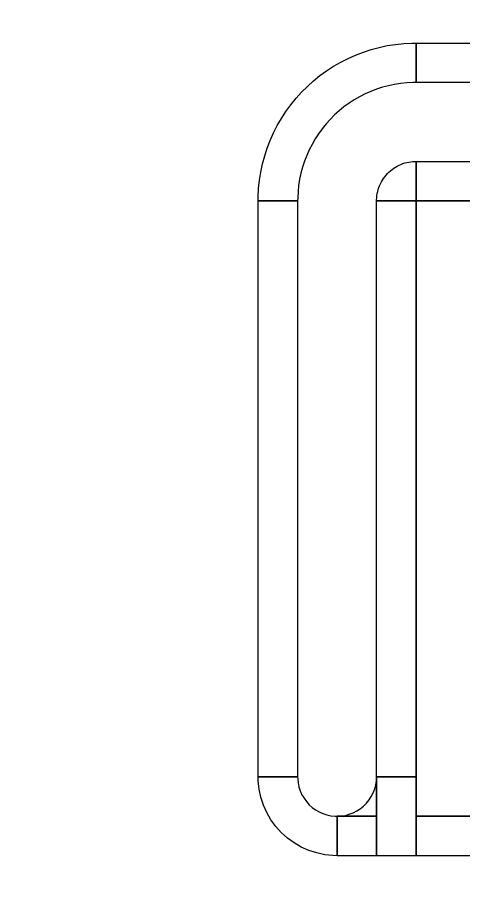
# Model space of a CAD drawing. Extents: x -50000 to 50000, y -50000 to 50000.
# Drawn here: x -10872 to -10645.9, y -40258.2 to -39818 of the extents above; entities that cross this region are included whole.
import ezdxf

# ---------------------------------------------------------------- set-up
doc = ezdxf.new("R2010")
doc.units = 0
doc.layers.add('FRAME', color=14, linetype='CONTINUOUS')
doc.layers.add('XOR4', color=17, linetype='CONTINUOUS')

# ---------------------------------------------------------------- blocks, each defined once
blk = doc.blocks.new('CHIP_RESONATOR')
at = {"layer": 'XOR4'}
for points in [[(3550, 3189), (3550.027, 3191.094), (3550.247, 3195.277), (3550.684, 3199.442), (3551.34, 3203.579), (3552.21, 3207.676), (3553.294, 3211.721), (3554.589, 3215.705), (3556.09, 3219.615), (3557.793, 3223.441), (3559.695, 3227.173), (3561.789, 3230.8), (3564.07, 3234.312), (3566.532, 3237.701), (3569.168, 3240.956), (3571.97, 3244.068), (3574.932, 3247.03), (3578.044, 3249.832), (3581.299, 3252.468), (3584.688, 3254.93), (3588.2, 3257.211), (3591.827, 3259.305), (3595.559, 3261.207), (3599.385, 3262.91), (3603.295, 3264.411), (3607.279, 3265.706), (3611.324, 3266.79), (3615.421, 3267.66), (3619.558, 3268.316), (3623.723, 3268.753), (3627.906, 3268.973), (3630, 3269), (3630, 3249), (3628.429, 3248.979), (3625.292, 3248.815), (3622.168, 3248.487), (3619.066, 3247.995), (3615.993, 3247.342), (3612.959, 3246.529), (3609.972, 3245.558), (3607.039, 3244.433), (3604.169, 3243.155), (3601.37, 3241.729), (3598.65, 3240.158), (3596.016, 3238.448), (3593.474, 3236.601), (3591.033, 3234.624), (3588.699, 3232.522), (3586.478, 3230.301), (3584.376, 3227.967), (3582.399, 3225.526), (3580.552, 3222.984), (3578.842, 3220.35), (3577.271, 3217.63), (3575.845, 3214.831), (3574.567, 3211.961), (3573.442, 3209.028), (3572.471, 3206.041), (3571.658, 3203.007), (3571.005, 3199.934), (3570.513, 3196.832), (3570.185, 3193.708), (3570.021, 3190.571), (3570, 3189)], [(3630, 3249), (3630, 3269), (3970, 3269), (3970, 3249)], [(3610, 3189), (3610.007, 3189.524), (3610.062, 3190.569), (3610.171, 3191.611), (3610.335, 3192.645), (3610.553, 3193.669), (3610.824, 3194.68), (3611.147, 3195.676), (3611.522, 3196.654), (3611.948, 3197.61), (3612.424, 3198.543), (3612.947, 3199.45), (3613.517, 3200.328), (3614.133, 3201.175), (3614.792, 3201.989), (3615.493, 3202.767), (3616.233, 3203.507), (3617.011, 3204.208), (3617.825, 3204.867), (3618.672, 3205.483), (3619.55, 3206.053), (3620.457, 3206.576), (3621.39, 3207.052), (3622.346, 3207.478), (3623.324, 3207.853), (3624.32, 3208.176), (3625.331, 3208.447), (3626.355, 3208.665), (3627.389, 3208.829), (3628.431, 3208.938), (3629.476, 3208.993), (3630, 3209), (3630, 3189)], [(3550, 2897), (3550, 3189), (3570, 3189), (3570, 2897)], [(3610, 2897), (3610, 3189), (3630, 3189), (3630, 2897)], [(3630, 2877), (3630, 3189), (3660, 3189), (3660, 2877)], [(3590, 2857), (3587.907, 2857.055), (3583.743, 2857.492), (3579.647, 2858.363), (3575.665, 2859.657), (3571.84, 2861.36), (3568.214, 2863.453), (3564.827, 2865.914), (3561.716, 2868.716), (3558.914, 2871.827), (3556.453, 2875.214), (3554.36, 2878.84), (3552.657, 2882.665), (3551.363, 2886.647), (3550.492, 2890.743), (3550.055, 2894.907), (3550, 2897), (3570, 2897), (3570.027, 2895.953), (3570.246, 2893.871), (3570.681, 2891.824), (3571.328, 2889.833), (3572.18, 2887.92), (3573.227, 2886.107), (3574.457, 2884.414), (3575.858, 2882.858), (3577.414, 2881.457), (3579.107, 2880.227), (3580.92, 2879.18), (3582.833, 2878.328), (3584.824, 2877.681), (3586.871, 2877.246), (3588.953, 2877.027), (3590, 2877)], [(3590, 2877), (3592.091, 2877.11), (3594.158, 2877.437), (3596.18, 2877.979), (3598.135, 2878.729), (3600, 2879.679), (3601.756, 2880.82), (3603.383, 2882.137), (3604.863, 2883.617), (3606.18, 2885.244), (3607.321, 2887), (3608.271, 2888.865), (3609.021, 2890.82), (3609.563, 2892.842), (3609.89, 2894.909), (3610, 2897), (3610, 2877)], [(3610, 2857), (3610, 2897), (3630, 2897), (3630, 2857)], [(3590, 2857), (3590, 2877), (3610, 2877), (3610, 2857)]]:
    blk.add_lwpolyline(points, close=True, dxfattribs=at)
for points in [[(3798.5, 3189), (3630, 3189), (3630, 3209), (3778.5, 3209)], [(3778.5, 2857), (3630, 2857), (3630, 2877), (3798.5, 2877)]]:
    blk.add_lwpolyline(points, dxfattribs=at)

msp = doc.modelspace()

# ---------------------------------------------------------------- linework, layer by layer
at = {"layer": 'FRAME'}
for radius in [50000, 49000]:
    msp.add_circle((0, 0), radius, dxfattribs=at)

# ---------------------------------------------------------------- block references
msp.add_blockref('CHIP_RESONATOR', (-14300, -43100))

doc.saveas('drawing.dxf')
